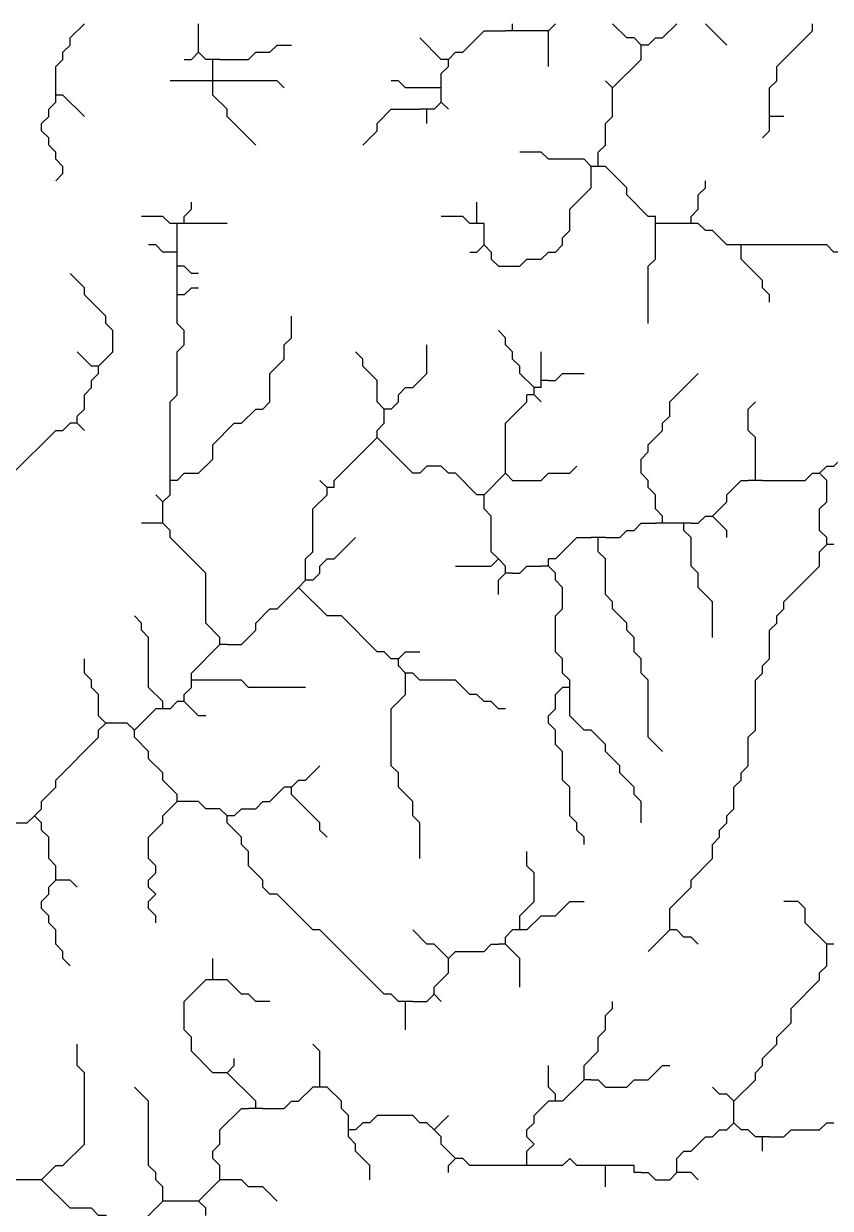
# Model space of a CAD drawing. Header units: inches. Extents: x 450284 to 463844, y 7386033 to 7399827.
# Drawn here: x 457503 to 460813, y 7394966 to 7399827 of the extents above; entities that cross this region are included whole.
import ezdxf

# ---------------------------------------------------------------- set-up
doc = ezdxf.new("R2010")
doc.units = ezdxf.units.IN
doc.header["$MEASUREMENT"] = 0

msp = doc.modelspace()

# ---------------------------------------------------------------- linework, layer by layer
for points in [[(457635.2, 7399563.8), (457635.2, 7399651.7), (457664.5, 7399681), (457664.5, 7399710.3), (457693.8, 7399739.6), (457693.8, 7399768.9), (457752.4, 7399827.4)], [(458221, 7399710.3), (458221, 7399827.4)], [(459509.6, 7399798.1), (459509.6, 7399827.4)], [(459656, 7399798.1), (459685.3, 7399827.4)], [(460036.8, 7399739.6), (460007.5, 7399768.9), (459978.2, 7399768.9), (459919.6, 7399827.4)], [(460066, 7399739.6), (460095.3, 7399768.9), (460124.6, 7399768.9), (460183.2, 7399827.4)], [(460388.2, 7399739.6), (460300.3, 7399827.4)], [(460563.9, 7399476), (460563.9, 7399563.8), (460593.2, 7399593.1), (460593.2, 7399651.7), (460739.6, 7399798.1), (460739.6, 7399827.4)], [(459216.7, 7399681), (459128.9, 7399768.9)], [(459246, 7399681), (459275.3, 7399710.3), (459304.6, 7399710.3), (459392.4, 7399798.1), (459480.3, 7399798.1)], [(459509.6, 7399798.1), (459480.3, 7399798.1)], [(459538.9, 7399798.1), (459509.6, 7399798.1)], [(459626.7, 7399798.1), (459538.9, 7399798.1)], [(459656, 7399798.1), (459626.7, 7399798.1)], [(459656, 7399768.9), (459656, 7399798.1)], [(459656, 7399651.7), (459656, 7399768.9)], [(458162.4, 7399681), (458191.7, 7399681), (458221, 7399710.3)], [(458250.2, 7399681), (458221, 7399710.3)], [(458308.8, 7399681), (458426, 7399681), (458455.2, 7399710.3), (458513.8, 7399710.3), (458543.1, 7399739.6), (458601.7, 7399739.6)], [(459919.6, 7399563.8), (460036.8, 7399681), (460036.8, 7399710.3)], [(460066, 7399739.6), (460036.8, 7399739.6)], [(460036.8, 7399710.3), (460036.8, 7399739.6)], [(458279.5, 7399681), (458250.2, 7399681)], [(458308.8, 7399681), (458279.5, 7399681)], [(458279.5, 7399651.7), (458279.5, 7399681)], [(459246, 7399681), (459216.7, 7399681)], [(459246, 7399651.7), (459246, 7399681)], [(458279.5, 7399622.4), (458279.5, 7399651.7)], [(458279.5, 7399593.1), (458279.5, 7399622.4)], [(459216.7, 7399593.1), (459216.7, 7399622.4), (459246, 7399651.7)], [(457635.2, 7399534.6), (457635.2, 7399563.8)], [(458250.2, 7399593.1), (458103.8, 7399593.1)], [(458279.5, 7399593.1), (458250.2, 7399593.1)], [(458308.8, 7399593.1), (458279.5, 7399593.1)], [(458279.5, 7399563.8), (458279.5, 7399593.1)], [(458455.2, 7399329.5), (458338.1, 7399446.7), (458338.1, 7399476), (458279.5, 7399534.6), (458279.5, 7399563.8)], [(458572.4, 7399563.8), (458543.1, 7399593.1), (458308.8, 7399593.1)], [(459187.4, 7399563.8), (459070.3, 7399563.8), (459041, 7399593.1), (459011.7, 7399593.1)], [(459216.7, 7399563.8), (459187.4, 7399563.8)], [(459216.7, 7399563.8), (459216.7, 7399593.1)], [(459216.7, 7399534.6), (459216.7, 7399563.8)], [(459861, 7399271), (459861, 7399300.3), (459890.3, 7399329.5), (459890.3, 7399417.4), (459919.6, 7399446.7), (459919.6, 7399563.8)], [(459919.6, 7399563.8), (459890.3, 7399593.1)], [(457664.5, 7399534.6), (457635.2, 7399534.6)], [(457635.2, 7399505.3), (457635.2, 7399534.6)], [(457752.4, 7399446.7), (457664.5, 7399534.6)], [(459216.7, 7399505.3), (459216.7, 7399534.6)], [(457635.2, 7399183.1), (457664.5, 7399212.4), (457664.5, 7399241.7), (457635.2, 7399271), (457635.2, 7399300.3), (457605.9, 7399329.5), (457605.9, 7399358.8), (457576.6, 7399388.1), (457576.6, 7399417.4), (457605.9, 7399446.7), (457605.9, 7399476), (457635.2, 7399505.3)], [(458894.6, 7399329.5), (458953.1, 7399388.1), (458953.1, 7399417.4), (459011.7, 7399476), (459128.9, 7399476)], [(459158.1, 7399476), (459128.9, 7399476)], [(459187.4, 7399476), (459158.1, 7399476)], [(459158.1, 7399446.7), (459158.1, 7399476)], [(459187.4, 7399476), (459216.7, 7399505.3)], [(459246, 7399476), (459216.7, 7399505.3)], [(460563.9, 7399446.7), (460563.9, 7399476)], [(459158.1, 7399417.4), (459158.1, 7399446.7)], [(460534.6, 7399358.8), (460563.9, 7399388.1), (460563.9, 7399417.4)], [(460593.2, 7399446.7), (460563.9, 7399446.7)], [(460563.9, 7399417.4), (460563.9, 7399446.7)], [(460622.5, 7399446.7), (460593.2, 7399446.7)], [(459831.7, 7399241.7), (459802.5, 7399271), (459656, 7399271), (459626.7, 7399300.3), (459538.9, 7399300.3)], [(459861, 7399241.7), (459861, 7399271)], [(459861, 7399241.7), (459831.7, 7399241.7)], [(459831.7, 7399212.4), (459831.7, 7399241.7)], [(459890.3, 7399241.7), (459861, 7399241.7)], [(460066, 7399036.7), (459978.2, 7399124.5), (459978.2, 7399153.8), (459890.3, 7399241.7)], [(459392.4, 7398919.5), (459421.7, 7398890.2), (459421.7, 7398861), (459451, 7398831.7), (459538.9, 7398831.7), (459568.2, 7398861), (459626.7, 7398861), (459656, 7398890.2), (459685.3, 7398890.2), (459714.6, 7398919.5), (459714.6, 7398948.8), (459743.9, 7398978.1), (459743.9, 7399066), (459831.7, 7399153.8), (459831.7, 7399212.4)], [(460241.8, 7399036.7), (460271.1, 7399066), (460271.1, 7399124.5), (460300.3, 7399153.8), (460300.3, 7399183.1)], [(458162.4, 7399036.7), (458191.7, 7399066), (458191.7, 7399095.2)], [(459363.2, 7399036.7), (459363.2, 7399095.2)], [(458103.8, 7399007.4), (458074.5, 7399036.7), (457986.7, 7399036.7)], [(458162.4, 7399007.4), (458162.4, 7399036.7)], [(459333.9, 7399007.4), (459304.6, 7399036.7), (459216.7, 7399036.7)], [(459363.2, 7399007.4), (459363.2, 7399036.7)], [(460095.3, 7399036.7), (460066, 7399036.7)], [(460095.3, 7399007.4), (460095.3, 7399036.7)], [(460241.8, 7399007.4), (460241.8, 7399036.7)], [(458133.1, 7399007.4), (458103.8, 7399007.4)], [(458162.4, 7399007.4), (458133.1, 7399007.4)], [(458133.1, 7398978.1), (458133.1, 7399007.4)], [(458191.7, 7399007.4), (458162.4, 7399007.4)], [(458338.1, 7399007.4), (458191.7, 7399007.4)], [(459363.2, 7399007.4), (459333.9, 7399007.4)], [(459392.4, 7399007.4), (459363.2, 7399007.4)], [(459392.4, 7398978.1), (459392.4, 7399007.4)], [(460124.6, 7399007.4), (460095.3, 7399007.4)], [(460095.3, 7398978.1), (460095.3, 7399007.4)], [(460212.5, 7399007.4), (460124.6, 7399007.4)], [(460241.8, 7399007.4), (460212.5, 7399007.4)], [(460271.1, 7399007.4), (460241.8, 7399007.4)], [(460417.5, 7398919.5), (460388.2, 7398919.5), (460329.6, 7398978.1), (460300.3, 7398978.1), (460271.1, 7399007.4)], [(458133.1, 7398919.5), (458133.1, 7398978.1)], [(459392.4, 7398919.5), (459392.4, 7398978.1)], [(460066, 7398597.4), (460066, 7398831.7), (460095.3, 7398861), (460095.3, 7398978.1)], [(458103.8, 7398890.2), (458074.5, 7398890.2), (458045.2, 7398919.5), (458015.9, 7398919.5)], [(458133.1, 7398890.2), (458103.8, 7398890.2)], [(458133.1, 7398890.2), (458133.1, 7398919.5)], [(458133.1, 7398861), (458133.1, 7398890.2)], [(459333.9, 7398890.2), (459363.2, 7398890.2), (459392.4, 7398919.5)], [(460446.8, 7398919.5), (460417.5, 7398919.5)], [(460476.1, 7398919.5), (460446.8, 7398919.5)], [(460446.8, 7398890.2), (460446.8, 7398919.5)], [(460563.9, 7398685.2), (460563.9, 7398714.5), (460534.6, 7398743.8), (460534.6, 7398773.1), (460446.8, 7398861), (460446.8, 7398890.2)], [(460944.7, 7398773.1), (460886.1, 7398831.7), (460886.1, 7398861), (460856.8, 7398890.2), (460827.5, 7398890.2), (460798.2, 7398919.5), (460476.1, 7398919.5)], [(458133.1, 7398831.7), (458133.1, 7398861)], [(457810.9, 7398421.6), (457869.5, 7398480.2), (457869.5, 7398568.1), (457840.2, 7398597.4), (457840.2, 7398626.7), (457752.4, 7398714.5), (457752.4, 7398743.8), (457693.8, 7398802.4)], [(458162.4, 7398831.7), (458133.1, 7398831.7)], [(458133.1, 7398802.4), (458133.1, 7398831.7)], [(458133.1, 7398743.8), (458133.1, 7398802.4)], [(458221, 7398802.4), (458191.7, 7398802.4), (458162.4, 7398831.7)], [(458133.1, 7398714.5), (458133.1, 7398743.8)], [(458162.4, 7398714.5), (458191.7, 7398743.8), (458221, 7398743.8)], [(458162.4, 7398714.5), (458133.1, 7398714.5)], [(458133.1, 7398685.2), (458133.1, 7398714.5)], [(458103.8, 7397982.3), (458103.8, 7398275.2), (458133.1, 7398304.5), (458133.1, 7398480.2), (458162.4, 7398509.5), (458162.4, 7398568.1), (458133.1, 7398597.4), (458133.1, 7398685.2)], [(458133.1, 7397953), (458162.4, 7397982.3), (458221, 7397982.3), (458279.5, 7398040.9), (458279.5, 7398099.5), (458367.4, 7398187.3), (458396.7, 7398187.3), (458455.2, 7398245.9), (458484.5, 7398245.9), (458513.8, 7398275.2), (458513.8, 7398392.4), (458572.4, 7398450.9), (458572.4, 7398509.5), (458601.7, 7398538.8), (458601.7, 7398626.7)], [(459597.4, 7398333.8), (459538.9, 7398392.4), (459538.9, 7398421.6), (459509.6, 7398450.9), (459509.6, 7398480.2), (459480.3, 7398509.5), (459480.3, 7398538.8), (459451, 7398568.1)], [(459011.7, 7398245.9), (459041, 7398275.2), (459041, 7398304.5), (459070.3, 7398333.8), (459099.6, 7398333.8), (459158.1, 7398392.4), (459158.1, 7398509.5)], [(457781.6, 7398421.6), (457723.1, 7398480.2)], [(458982.4, 7398245.9), (458953.1, 7398275.2), (458953.1, 7398363.1), (458894.6, 7398421.6), (458894.6, 7398450.9), (458865.3, 7398480.2)], [(459626.7, 7398392.4), (459626.7, 7398480.2)], [(457810.9, 7398421.6), (457781.6, 7398421.6)], [(457810.9, 7398392.4), (457810.9, 7398421.6)], [(457723.1, 7398216.6), (457752.4, 7398245.9), (457752.4, 7398304.5), (457781.6, 7398333.8), (457781.6, 7398363.1), (457810.9, 7398392.4)], [(459626.7, 7398363.1), (459626.7, 7398392.4)], [(459656, 7398363.1), (459626.7, 7398363.1)], [(459626.7, 7398333.8), (459626.7, 7398363.1)], [(459656, 7398363.1), (459685.3, 7398363.1), (459714.6, 7398392.4), (459802.5, 7398392.4)], [(460124.6, 7397806.6), (460095.3, 7397835.9), (460095.3, 7397894.5), (460066, 7397923.8), (460066, 7397953), (460036.8, 7397982.3), (460036.8, 7398040.9), (460066, 7398070.2), (460066, 7398099.5), (460124.6, 7398158.1), (460124.6, 7398187.3), (460153.9, 7398216.6), (460153.9, 7398275.2), (460271.1, 7398392.4)], [(459597.4, 7398304.5), (459568.2, 7398304.5)], [(459568.2, 7398275.2), (459568.2, 7398304.5)], [(459626.7, 7398333.8), (459597.4, 7398333.8)], [(459597.4, 7398304.5), (459597.4, 7398333.8)], [(459626.7, 7398275.2), (459597.4, 7398304.5)], [(459480.3, 7397982.3), (459480.3, 7398187.3), (459568.2, 7398275.2)], [(460505.4, 7397982.3), (460505.4, 7398128.8), (460476.1, 7398158.1), (460476.1, 7398245.9), (460505.4, 7398275.2)], [(460768.9, 7397982.3), (460798.2, 7398011.6), (460827.5, 7398011.6), (460856.8, 7398040.9), (460886.1, 7398040.9), (460915.4, 7398070.2), (460915.4, 7398128.8), (460973.9, 7398187.3), (460973.9, 7398245.9), (461003.2, 7398275.2)], [(457723.1, 7398187.3), (457723.1, 7398216.6)], [(458953.1, 7398128.8), (458953.1, 7398158.1), (458982.4, 7398187.3), (458982.4, 7398216.6)], [(459011.7, 7398245.9), (458982.4, 7398245.9)], [(458982.4, 7398216.6), (458982.4, 7398245.9)], [(457459.5, 7397982.3), (457635.2, 7398158.1), (457664.5, 7398158.1), (457693.8, 7398187.3)], [(457723.1, 7398187.3), (457693.8, 7398187.3)], [(457752.4, 7398158.1), (457723.1, 7398187.3)], [(458777.4, 7397953), (458953.1, 7398128.8)], [(459363.2, 7397894.5), (459275.3, 7397982.3), (459246, 7397982.3), (459216.7, 7398011.6), (459158.1, 7398011.6), (459128.9, 7397982.3), (459099.6, 7397982.3), (458953.1, 7398128.8)], [(459480.3, 7397982.3), (459509.6, 7397953), (459626.7, 7397953), (459656, 7397982.3), (459743.9, 7397982.3), (459773.2, 7398011.6)], [(458103.8, 7397953), (458103.8, 7397982.3)], [(459392.4, 7397894.5), (459480.3, 7397982.3)], [(460505.4, 7397953), (460505.4, 7397982.3)], [(460534.6, 7397953), (460710.4, 7397953), (460739.6, 7397982.3), (460768.9, 7397982.3)], [(460798.2, 7397718.8), (460768.9, 7397748), (460768.9, 7397835.9), (460798.2, 7397865.2), (460798.2, 7397953), (460768.9, 7397982.3)], [(458074.5, 7397865.2), (458103.8, 7397894.5), (458103.8, 7397923.8)], [(458133.1, 7397953), (458103.8, 7397953)], [(458103.8, 7397923.8), (458103.8, 7397953)], [(458748.1, 7397923.8), (458718.8, 7397953)], [(458777.4, 7397923.8), (458748.1, 7397923.8)], [(458748.1, 7397894.5), (458748.1, 7397923.8)], [(458777.4, 7397923.8), (458777.4, 7397953)], [(460329.6, 7397806.6), (460388.2, 7397865.2), (460388.2, 7397894.5), (460446.8, 7397953), (460476.1, 7397953)], [(460505.4, 7397953), (460476.1, 7397953)], [(460534.6, 7397953), (460505.4, 7397953)], [(458074.5, 7397865.2), (458045.2, 7397894.5)], [(458074.5, 7397806.6), (458074.5, 7397865.2)], [(458660.3, 7397572.3), (458660.3, 7397630.9), (458689.5, 7397660.2), (458689.5, 7397835.9), (458748.1, 7397894.5)], [(459392.4, 7397894.5), (459363.2, 7397894.5)], [(459392.4, 7397865.2), (459392.4, 7397894.5)], [(459451, 7397630.9), (459421.7, 7397660.2), (459421.7, 7397806.6), (459392.4, 7397835.9), (459392.4, 7397865.2)], [(458045.2, 7397777.3), (457986.7, 7397777.3)], [(458074.5, 7397777.3), (458045.2, 7397777.3)], [(458074.5, 7397777.3), (458074.5, 7397806.6)], [(458308.8, 7397308.7), (458250.2, 7397367.3), (458250.2, 7397572.3), (458103.8, 7397718.8), (458103.8, 7397748), (458074.5, 7397777.3)], [(459890.3, 7397718.8), (459948.9, 7397718.8), (459978.2, 7397748), (460007.5, 7397748), (460036.8, 7397777.3), (460095.3, 7397777.3)], [(460124.6, 7397777.3), (460095.3, 7397777.3)], [(460124.6, 7397777.3), (460124.6, 7397806.6)], [(460153.9, 7397777.3), (460124.6, 7397777.3)], [(460183.2, 7397777.3), (460153.9, 7397777.3)], [(460212.5, 7397777.3), (460183.2, 7397777.3)], [(460241.8, 7397777.3), (460212.5, 7397777.3)], [(460212.5, 7397748), (460212.5, 7397777.3)], [(460241.8, 7397777.3), (460271.1, 7397777.3), (460300.3, 7397806.6), (460329.6, 7397806.6)], [(460388.2, 7397718.8), (460388.2, 7397748), (460329.6, 7397806.6)], [(458689.5, 7397543), (458718.8, 7397572.3), (458718.8, 7397601.6), (458748.1, 7397630.9), (458777.4, 7397630.9), (458865.3, 7397718.8)], [(459685.3, 7397630.9), (459773.2, 7397718.8), (459831.7, 7397718.8)], [(459861, 7397718.8), (459831.7, 7397718.8)], [(459890.3, 7397718.8), (459861, 7397718.8)], [(459861, 7397689.5), (459861, 7397718.8)], [(460329.6, 7397308.7), (460329.6, 7397455.2), (460271.1, 7397513.7), (460271.1, 7397572.3), (460241.8, 7397601.6), (460241.8, 7397718.8), (460212.5, 7397748)], [(460798.2, 7397689.5), (460798.2, 7397718.8)], [(460124.6, 7396840.1), (460066, 7396898.7), (460066, 7397133), (460036.8, 7397162.3), (460036.8, 7397220.9), (460007.5, 7397250.2), (460007.5, 7397308.7), (459978.2, 7397338), (459978.2, 7397367.3), (459919.6, 7397425.9), (459919.6, 7397455.2), (459890.3, 7397484.5), (459890.3, 7397630.9), (459861, 7397660.2), (459861, 7397689.5)], [(460153.9, 7396137.2), (460153.9, 7396195.8), (460241.8, 7396283.7), (460241.8, 7396313), (460329.6, 7396400.8), (460329.6, 7396459.4), (460358.9, 7396488.7), (460358.9, 7396518), (460388.2, 7396547.3), (460388.2, 7396576.6), (460417.5, 7396605.8), (460417.5, 7396693.7), (460446.8, 7396723), (460446.8, 7396752.3), (460476.1, 7396781.6), (460476.1, 7396898.7), (460505.4, 7396928), (460505.4, 7397133), (460534.6, 7397162.3), (460534.6, 7397191.6), (460563.9, 7397220.9), (460563.9, 7397338), (460593.2, 7397367.3), (460593.2, 7397396.6), (460622.5, 7397425.9), (460622.5, 7397455.2), (460768.9, 7397601.6), (460768.9, 7397660.2), (460798.2, 7397689.5)], [(460827.5, 7397689.5), (460798.2, 7397689.5)], [(459275.3, 7397601.6), (459421.7, 7397601.6), (459451, 7397630.9)], [(459480.3, 7397601.6), (459451, 7397630.9)], [(459685.3, 7397630.9), (459656, 7397630.9)], [(459656, 7397601.6), (459656, 7397630.9)], [(458660.3, 7397543), (458660.3, 7397572.3)], [(459451, 7397484.5), (459451, 7397543), (459480.3, 7397572.3)], [(459480.3, 7397572.3), (459480.3, 7397601.6)], [(459509.6, 7397572.3), (459480.3, 7397572.3)], [(459509.6, 7397572.3), (459538.9, 7397572.3), (459568.2, 7397601.6), (459626.7, 7397601.6)], [(459656, 7397601.6), (459626.7, 7397601.6)], [(459743.9, 7397133), (459714.6, 7397162.3), (459714.6, 7397220.9), (459685.3, 7397250.2), (459685.3, 7397396.6), (459714.6, 7397425.9), (459714.6, 7397513.7), (459685.3, 7397543), (459685.3, 7397572.3), (459656, 7397601.6)], [(458631, 7397513.7), (458660.3, 7397543)], [(458689.5, 7397543), (458660.3, 7397543)], [(458338.1, 7397279.4), (458396.7, 7397279.4), (458455.2, 7397338), (458455.2, 7397367.3), (458513.8, 7397425.9), (458543.1, 7397425.9), (458631, 7397513.7)], [(459011.7, 7397220.9), (458982.4, 7397250.2), (458953.1, 7397250.2), (458806.7, 7397396.6), (458748.1, 7397396.6), (458631, 7397513.7)], [(458074.5, 7397045.1), (458015.9, 7397103.7), (458015.9, 7397308.7), (457986.7, 7397338), (457986.7, 7397367.3), (457957.4, 7397396.6)], [(458191.7, 7397162.3), (458308.8, 7397279.4)], [(458308.8, 7397279.4), (458308.8, 7397308.7)], [(458338.1, 7397279.4), (458308.8, 7397279.4)], [(459041, 7397220.9), (459070.3, 7397250.2), (459128.9, 7397250.2)], [(457840.2, 7396957.3), (457810.9, 7396986.6), (457810.9, 7397074.4), (457781.6, 7397103.7), (457781.6, 7397133), (457752.4, 7397162.3), (457752.4, 7397220.9)], [(459041, 7397220.9), (459011.7, 7397220.9)], [(459041, 7397191.6), (459041, 7397220.9)], [(459070.3, 7397162.3), (459041, 7397191.6)], [(458191.7, 7397133), (458191.7, 7397162.3)], [(458221, 7397133), (458191.7, 7397133)], [(458191.7, 7397103.7), (458191.7, 7397133)], [(458660.3, 7397103.7), (458426, 7397103.7), (458396.7, 7397133), (458221, 7397133)], [(459128.9, 7396400.8), (459128.9, 7396547.3), (459099.6, 7396576.6), (459099.6, 7396635.1), (459041, 7396693.7), (459041, 7396752.3), (459011.7, 7396781.6), (459011.7, 7397015.9), (459070.3, 7397074.4), (459070.3, 7397133)], [(459099.6, 7397162.3), (459070.3, 7397162.3)], [(459070.3, 7397133), (459070.3, 7397162.3)], [(459480.3, 7397015.9), (459451, 7397015.9), (459421.7, 7397045.1), (459392.4, 7397045.1), (459363.2, 7397074.4), (459333.9, 7397074.4), (459275.3, 7397133), (459128.9, 7397133), (459099.6, 7397162.3)], [(459743.9, 7397103.7), (459743.9, 7397133)], [(458162.4, 7397074.4), (458191.7, 7397103.7)], [(459802.5, 7396459.4), (459802.5, 7396488.7), (459773.2, 7396518), (459773.2, 7396547.3), (459743.9, 7396576.6), (459743.9, 7396693.7), (459714.6, 7396723), (459714.6, 7396840.1), (459685.3, 7396869.4), (459685.3, 7396928), (459656, 7396957.3), (459656, 7396986.6), (459685.3, 7397015.9), (459685.3, 7397074.4), (459714.6, 7397103.7)], [(459743.9, 7397103.7), (459714.6, 7397103.7)], [(459743.9, 7397074.4), (459743.9, 7397103.7)], [(458074.5, 7397015.9), (458074.5, 7397045.1)], [(458103.8, 7397015.9), (458133.1, 7397045.1)], [(458162.4, 7397045.1), (458133.1, 7397045.1)], [(458162.4, 7397045.1), (458162.4, 7397074.4)], [(458250.2, 7396986.6), (458221, 7396986.6), (458162.4, 7397045.1)], [(460036.8, 7396547.3), (460036.8, 7396635.1), (460007.5, 7396664.4), (460007.5, 7396693.7), (459948.9, 7396752.3), (459948.9, 7396781.6), (459890.3, 7396840.1), (459890.3, 7396869.4), (459831.7, 7396928), (459802.5, 7396928), (459743.9, 7396986.6), (459743.9, 7397074.4)], [(457957.4, 7396928), (458045.2, 7397015.9)], [(458074.5, 7397015.9), (458045.2, 7397015.9)], [(458103.8, 7397015.9), (458074.5, 7397015.9)], [(457547.3, 7396576.6), (457576.6, 7396605.8), (457576.6, 7396635.1), (457635.2, 7396693.7), (457635.2, 7396723), (457810.9, 7396898.7), (457810.9, 7396928), (457840.2, 7396957.3)], [(457957.4, 7396928), (457928.1, 7396957.3), (457840.2, 7396957.3)], [(458133.1, 7396664.4), (458074.5, 7396723), (458074.5, 7396752.3), (458015.9, 7396810.8), (458015.9, 7396840.1), (457957.4, 7396898.7), (457957.4, 7396928)], [(458601.7, 7396693.7), (458631, 7396723), (458660.3, 7396723), (458718.8, 7396781.6)], [(458367.4, 7396576.6), (458396.7, 7396605.8), (458455.2, 7396605.8), (458484.5, 7396635.1), (458513.8, 7396635.1), (458572.4, 7396693.7)], [(458601.7, 7396693.7), (458572.4, 7396693.7)], [(458601.7, 7396664.4), (458601.7, 7396693.7)], [(458133.1, 7396635.1), (458133.1, 7396664.4)], [(458748.1, 7396488.7), (458718.8, 7396518), (458718.8, 7396547.3), (458601.7, 7396664.4)], [(458045.2, 7396137.2), (458045.2, 7396166.5), (458015.9, 7396195.8), (458015.9, 7396225.1), (458045.2, 7396254.4), (458015.9, 7396283.7), (458015.9, 7396313), (458045.2, 7396342.3), (458045.2, 7396371.5), (458015.9, 7396400.8), (458015.9, 7396488.7), (458074.5, 7396547.3), (458074.5, 7396576.6), (458133.1, 7396635.1)], [(458162.4, 7396635.1), (458133.1, 7396635.1)], [(458338.1, 7396576.6), (458308.8, 7396605.8), (458250.2, 7396605.8), (458221, 7396635.1), (458162.4, 7396635.1)], [(457342.3, 7396518), (457400.9, 7396518), (457430.2, 7396547.3), (457518.1, 7396547.3), (457547.3, 7396576.6)], [(457635.2, 7396342.3), (457635.2, 7396371.5), (457605.9, 7396400.8), (457605.9, 7396488.7), (457576.6, 7396518), (457576.6, 7396547.3), (457547.3, 7396576.6)], [(458367.4, 7396576.6), (458338.1, 7396576.6)], [(458338.1, 7396547.3), (458338.1, 7396576.6)], [(459041, 7395815.1), (459011.7, 7395844.4), (458982.4, 7395844.4), (458718.8, 7396108), (458689.5, 7396108), (458543.1, 7396254.4), (458513.8, 7396254.4), (458484.5, 7396283.7), (458484.5, 7396313), (458426, 7396371.5), (458426, 7396430.1), (458396.7, 7396459.4), (458396.7, 7396488.7), (458338.1, 7396547.3)], [(459538.9, 7396137.2), (459538.9, 7396166.5), (459597.4, 7396225.1), (459597.4, 7396342.3), (459568.2, 7396371.5), (459568.2, 7396430.1)], [(457693.8, 7395961.5), (457664.5, 7395990.8), (457664.5, 7396020.1), (457635.2, 7396049.4), (457635.2, 7396108), (457605.9, 7396137.2), (457605.9, 7396166.5), (457576.6, 7396195.8), (457576.6, 7396225.1), (457605.9, 7396254.4), (457605.9, 7396283.7), (457635.2, 7396313)], [(457635.2, 7396313), (457635.2, 7396342.3)], [(457664.5, 7396313), (457635.2, 7396313)], [(457723.1, 7396283.7), (457693.8, 7396313), (457664.5, 7396313)], [(459568.2, 7396108), (459626.7, 7396166.5), (459685.3, 7396166.5), (459743.9, 7396225.1), (459802.5, 7396225.1)], [(460798.2, 7396049.4), (460710.4, 7396137.2), (460710.4, 7396195.8), (460681.1, 7396225.1), (460622.5, 7396225.1)], [(459538.9, 7396108), (459538.9, 7396137.2)], [(460153.9, 7396108), (460153.9, 7396137.2)], [(459246, 7395990.8), (459187.4, 7396049.4), (459158.1, 7396049.4), (459099.6, 7396108)], [(459480.3, 7396078.7), (459509.6, 7396108)], [(459480.3, 7396049.4), (459480.3, 7396078.7)], [(459538.9, 7396108), (459509.6, 7396108)], [(459568.2, 7396108), (459538.9, 7396108)], [(460066, 7396020.1), (460153.9, 7396108)], [(460183.2, 7396108), (460153.9, 7396108)], [(460271.1, 7396049.4), (460241.8, 7396078.7), (460212.5, 7396078.7), (460183.2, 7396108)], [(459246, 7395990.8), (459275.3, 7396020.1), (459392.4, 7396020.1), (459421.7, 7396049.4), (459451, 7396049.4)], [(459480.3, 7396049.4), (459451, 7396049.4)], [(459538.9, 7395873.7), (459538.9, 7395990.8), (459480.3, 7396049.4)], [(460417.5, 7395405.1), (460505.4, 7395492.9), (460505.4, 7395522.2), (460534.6, 7395551.5), (460534.6, 7395580.8), (460593.2, 7395639.4), (460593.2, 7395668.6), (460651.8, 7395727.2), (460651.8, 7395785.8), (460768.9, 7395902.9), (460768.9, 7395932.2), (460798.2, 7395961.5), (460798.2, 7396020.1)], [(460827.5, 7396049.4), (460798.2, 7396049.4)], [(460798.2, 7396020.1), (460798.2, 7396049.4)], [(458279.5, 7395932.2), (458279.5, 7395990.8)], [(459187.4, 7395844.4), (459187.4, 7395873.7), (459246, 7395932.2), (459246, 7395990.8)], [(458279.5, 7395902.9), (458279.5, 7395932.2)], [(458338.1, 7395522.2), (458279.5, 7395522.2), (458191.7, 7395610.1), (458191.7, 7395668.6), (458162.4, 7395697.9), (458162.4, 7395815.1), (458250.2, 7395902.9)], [(458279.5, 7395902.9), (458250.2, 7395902.9)], [(458308.8, 7395902.9), (458279.5, 7395902.9)], [(458513.8, 7395815.1), (458455.2, 7395815.1), (458426, 7395844.4), (458396.7, 7395844.4), (458338.1, 7395902.9), (458308.8, 7395902.9)], [(459099.6, 7395815.1), (459158.1, 7395815.1), (459187.4, 7395844.4)], [(459216.7, 7395815.1), (459187.4, 7395844.4)], [(459070.3, 7395815.1), (459041, 7395815.1)], [(459099.6, 7395815.1), (459070.3, 7395815.1)], [(459070.3, 7395785.8), (459070.3, 7395815.1)], [(459070.3, 7395697.9), (459070.3, 7395785.8)], [(459802.5, 7395522.2), (459802.5, 7395551.5), (459861, 7395610.1), (459861, 7395668.6), (459890.3, 7395697.9), (459890.3, 7395756.5), (459919.6, 7395785.8), (459919.6, 7395815.1)], [(457576.6, 7395082.9), (457635.2, 7395141.5), (457664.5, 7395141.5), (457752.4, 7395229.3), (457752.4, 7395522.2), (457723.1, 7395551.5), (457723.1, 7395639.4)], [(458718.8, 7395492.9), (458718.8, 7395610.1), (458689.5, 7395639.4)], [(458338.1, 7395522.2), (458367.4, 7395551.5), (458367.4, 7395580.8)], [(459685.3, 7395434.4), (459656, 7395463.6), (459656, 7395551.5)], [(459831.7, 7395492.9), (459861, 7395492.9), (459890.3, 7395463.6), (459978.2, 7395463.6), (460007.5, 7395492.9), (460066, 7395492.9), (460124.6, 7395551.5), (460153.9, 7395551.5)], [(458455.2, 7395405.1), (458338.1, 7395522.2)], [(458718.8, 7395463.6), (458718.8, 7395492.9)], [(459714.6, 7395405.1), (459802.5, 7395492.9)], [(459802.5, 7395492.9), (459802.5, 7395522.2)], [(459831.7, 7395492.9), (459802.5, 7395492.9)], [(458074.5, 7395024.3), (458074.5, 7395053.6), (458045.2, 7395082.9), (458045.2, 7395112.2), (458015.9, 7395141.5), (458015.9, 7395405.1), (457957.4, 7395463.6)], [(458484.5, 7395375.8), (458572.4, 7395375.8), (458601.7, 7395405.1), (458631, 7395405.1), (458689.5, 7395463.6)], [(458718.8, 7395463.6), (458689.5, 7395463.6)], [(458748.1, 7395463.6), (458718.8, 7395463.6)], [(458836, 7395317.2), (458836, 7395346.5), (458806.7, 7395375.8), (458806.7, 7395405.1), (458748.1, 7395463.6)], [(459685.3, 7395405.1), (459685.3, 7395434.4)], [(460417.5, 7395405.1), (460388.2, 7395434.4), (460358.9, 7395434.4), (460329.6, 7395463.6)], [(458455.2, 7395375.8), (458455.2, 7395405.1)], [(459568.2, 7395170.8), (459568.2, 7395200.1), (459597.4, 7395229.3), (459568.2, 7395258.6), (459568.2, 7395287.9), (459597.4, 7395317.2), (459597.4, 7395346.5), (459656, 7395405.1)], [(459685.3, 7395405.1), (459656, 7395405.1)], [(459714.6, 7395405.1), (459685.3, 7395405.1)], [(460417.5, 7395317.2), (460417.5, 7395405.1)], [(458308.8, 7395112.2), (458308.8, 7395141.5), (458279.5, 7395170.8), (458279.5, 7395200.1), (458308.8, 7395229.3), (458308.8, 7395287.9), (458396.7, 7395375.8), (458426, 7395375.8)], [(458455.2, 7395375.8), (458426, 7395375.8)], [(458484.5, 7395375.8), (458455.2, 7395375.8)], [(459187.4, 7395287.9), (459158.1, 7395317.2), (459128.9, 7395317.2), (459099.6, 7395346.5), (458953.1, 7395346.5), (458923.8, 7395317.2), (458894.6, 7395317.2), (458865.3, 7395287.9)], [(459187.4, 7395287.9), (459246, 7395346.5)], [(458836, 7395287.9), (458836, 7395317.2)], [(458865.3, 7395287.9), (458836, 7395287.9)], [(458836, 7395258.6), (458836, 7395287.9)], [(459275.3, 7395170.8), (459216.7, 7395229.3), (459216.7, 7395258.6), (459187.4, 7395287.9)], [(460183.2, 7395141.5), (460183.2, 7395170.8), (460212.5, 7395200.1), (460241.8, 7395200.1), (460300.3, 7395258.6), (460329.6, 7395258.6), (460358.9, 7395287.9), (460388.2, 7395287.9), (460417.5, 7395317.2)], [(460505.4, 7395258.6), (460476.1, 7395287.9), (460446.8, 7395287.9), (460417.5, 7395317.2)], [(460563.9, 7395258.6), (460622.5, 7395258.6), (460651.8, 7395287.9), (460768.9, 7395287.9), (460798.2, 7395317.2), (460827.5, 7395317.2)], [(458923.8, 7395082.9), (458923.8, 7395141.5), (458865.3, 7395200.1), (458865.3, 7395229.3), (458836, 7395258.6)], [(460534.6, 7395258.6), (460505.4, 7395258.6)], [(460563.9, 7395258.6), (460534.6, 7395258.6)], [(460534.6, 7395229.3), (460534.6, 7395258.6)], [(460534.6, 7395200.1), (460534.6, 7395229.3)], [(459246, 7395112.2), (459246, 7395141.5), (459275.3, 7395170.8)], [(459538.9, 7395141.5), (459333.9, 7395141.5), (459304.6, 7395170.8), (459275.3, 7395170.8)], [(459568.2, 7395141.5), (459538.9, 7395141.5)], [(459568.2, 7395141.5), (459568.2, 7395170.8)], [(459597.4, 7395141.5), (459568.2, 7395141.5)], [(459861, 7395141.5), (459773.2, 7395141.5), (459743.9, 7395170.8), (459714.6, 7395141.5), (459597.4, 7395141.5)], [(459890.3, 7395141.5), (459861, 7395141.5)], [(459919.6, 7395141.5), (459890.3, 7395141.5)], [(459890.3, 7395112.2), (459890.3, 7395141.5)], [(459978.2, 7395141.5), (459919.6, 7395141.5)], [(460007.5, 7395141.5), (459978.2, 7395141.5)], [(460007.5, 7395112.2), (460007.5, 7395141.5)], [(460183.2, 7395112.2), (460183.2, 7395141.5)], [(457576.6, 7395082.9), (457459.5, 7395082.9), (457430.2, 7395112.2), (457400.9, 7395112.2)], [(458308.8, 7395082.9), (458308.8, 7395112.2)], [(459890.3, 7395053.6), (459890.3, 7395112.2)], [(460036.8, 7395112.2), (460007.5, 7395112.2)], [(460036.8, 7395112.2), (460066, 7395112.2), (460095.3, 7395082.9), (460153.9, 7395082.9), (460183.2, 7395112.2)], [(460212.5, 7395112.2), (460183.2, 7395112.2)], [(460271.1, 7395082.9), (460241.8, 7395112.2), (460212.5, 7395112.2)], [(457957.4, 7394907.2), (457869.5, 7394907.2), (457840.2, 7394936.5), (457810.9, 7394936.5), (457781.6, 7394965.8), (457693.8, 7394965.8), (457576.6, 7395082.9)], [(458221, 7394995), (458308.8, 7395082.9)], [(458338.1, 7395082.9), (458308.8, 7395082.9)], [(458543.1, 7394995), (458484.5, 7395053.6), (458426, 7395053.6), (458396.7, 7395082.9), (458338.1, 7395082.9)], [(457986.7, 7394907.2), (458074.5, 7394995)], [(458074.5, 7394995), (458074.5, 7395024.3)], [(458103.8, 7394995), (458074.5, 7394995)], [(458221, 7394995), (458103.8, 7394995)], [(458250.2, 7394936.5), (458250.2, 7394965.8), (458221, 7394995)]]:
    msp.add_lwpolyline(points)

doc.saveas('drawing.dxf')
